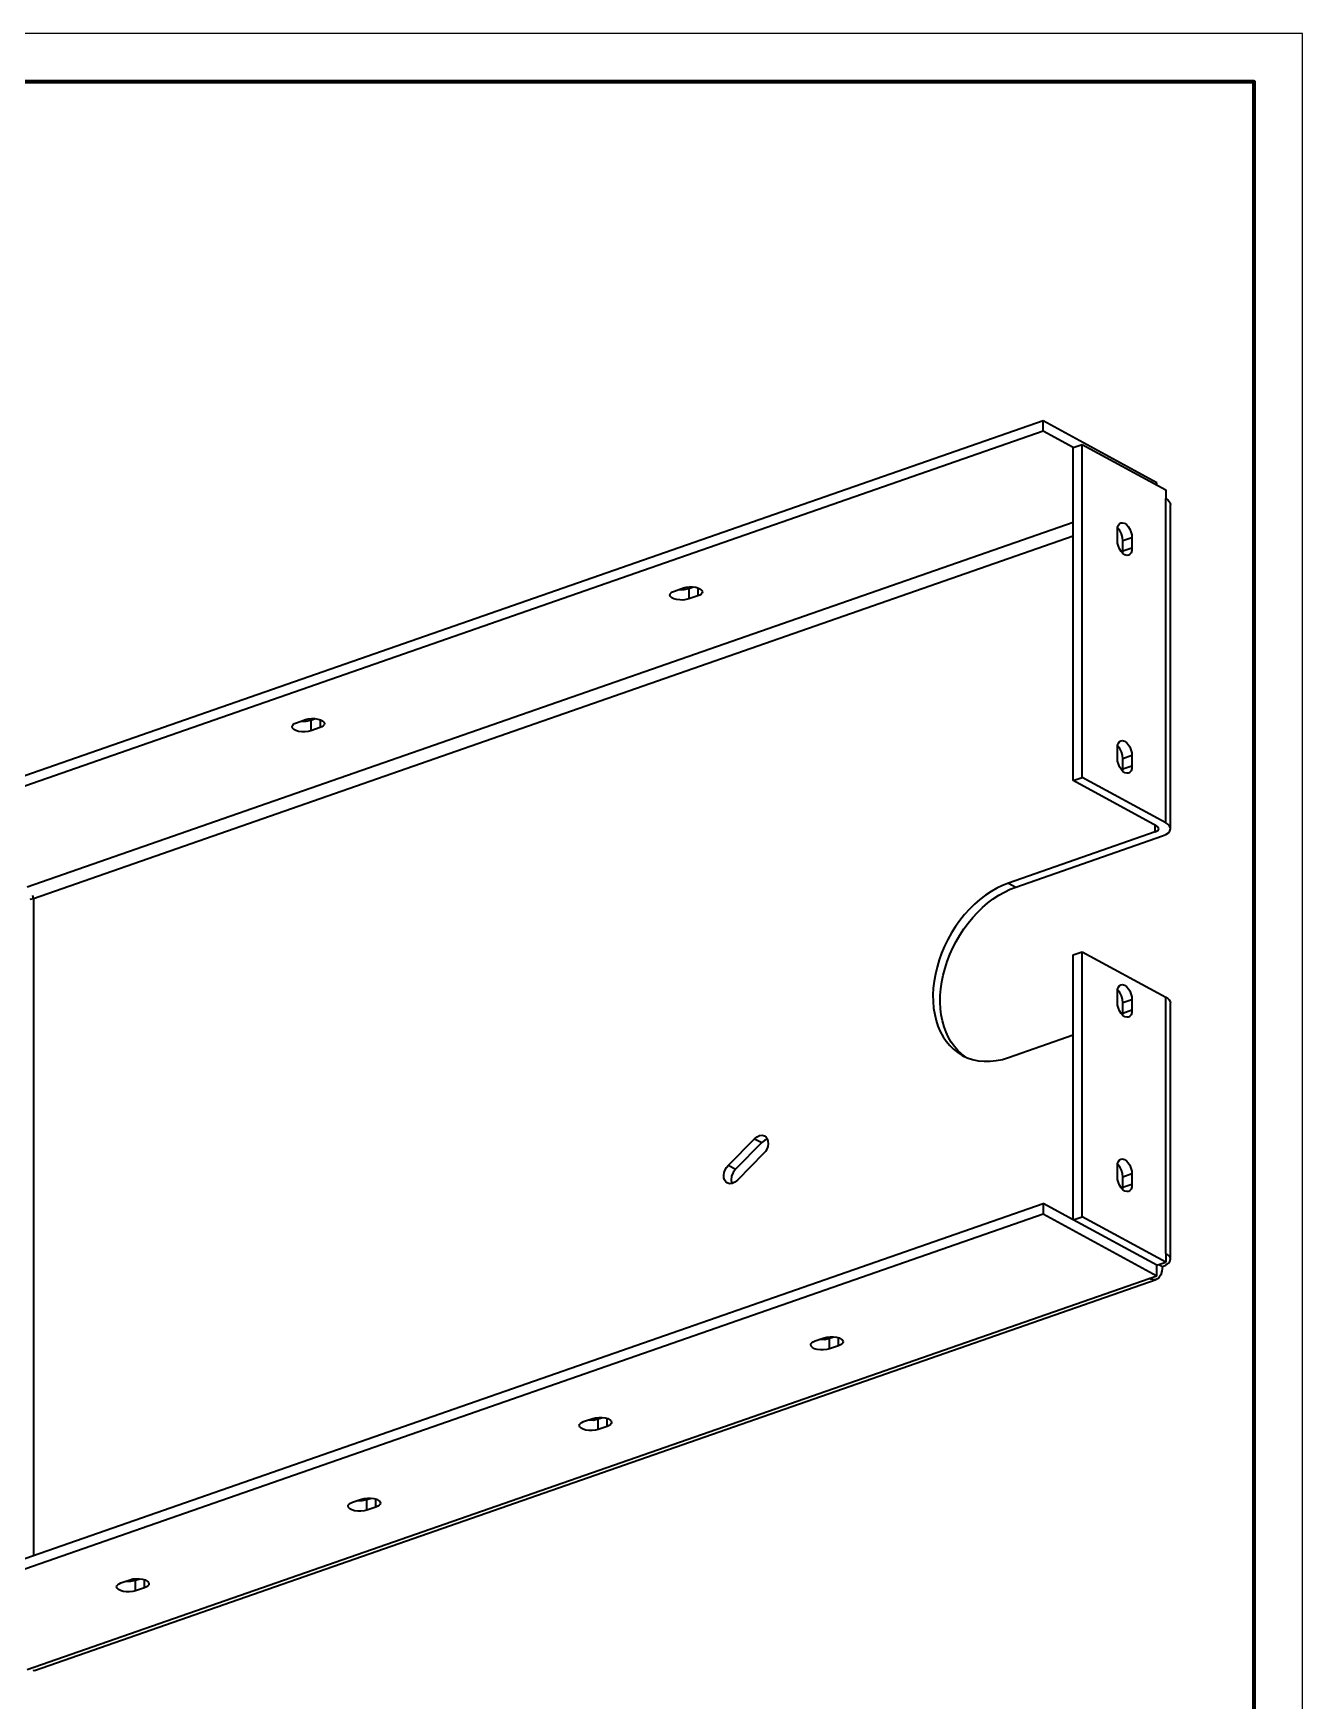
# Model space of a CAD drawing. Header units: millimetres. Extents: x 0 to 420, y 0 to 297.
# Drawn here: x 288.9 to 420, y 124.8 to 297 of the extents above; entities that cross this region are included whole.
import ezdxf

# ---------------------------------------------------------------- set-up
doc = ezdxf.new("R2010")
doc.units = ezdxf.units.MM

msp = doc.modelspace()

# ---------------------------------------------------------------- linework, layer by layer
at = {"color": 1, "lineweight": 35}
for p, q in [((393.18, 257), (275.85, 216.1)), ((393.18, 255.92), (393.18, 257)), ((404.92, 250.6), (393.18, 257)), ((393.18, 255.92), (275.85, 215.02)), ((396.3, 254.22), (393.18, 255.92)), ((396.3, 254.22), (397.24, 254.55)), ((396.3, 219.84), (396.3, 254.22)), ((397.24, 254.55), (405.86, 249.85)), ((397.24, 220.16), (397.24, 254.55)), ((404.92, 250.36), (404.92, 250.6)), ((405.86, 249.85), (405.86, 248.95)), ((405.86, 248.95), (406.07, 248.82)), ((405.86, 215.47), (405.86, 248.95)), ((406.07, 248.82), (406.22, 248.67)), ((406.22, 248.67), (406.31, 248.51)), ((406.31, 248.51), (406.34, 248.35)), ((406.34, 214.87), (406.34, 248.35)), ((288.26, 208.85), (396.3, 246.52)), ((400.96, 246.2), (401.07, 246.36)), ((401.07, 246.36), (401.22, 246.46)), ((401.22, 246.46), (401.4, 246.47)), ((401.4, 246.47), (401.6, 246.41)), ((401.6, 246.41), (401.79, 246.27)), ((401.79, 246.27), (401.98, 246.07)), ((396.3, 245.06), (288.89, 207.61)), ((400.86, 245.73), (400.89, 245.99)), ((400.86, 244.65), (400.86, 245.73)), ((400.89, 244.35), (400.86, 244.65)), ((401.1, 245.66), (400.88, 245.93)), ((400.89, 245.99), (400.96, 246.2)), ((401.27, 245.32), (401.1, 245.66)), ((401.39, 244.95), (401.27, 245.32)), ((401.43, 244.59), (401.39, 244.95)), ((402.36, 244.91), (401.43, 244.59)), ((401.43, 243.51), (401.43, 244.59)), ((401.98, 246.07), (402.14, 245.81)), ((402.14, 245.81), (402.26, 245.52)), ((402.26, 245.52), (402.34, 245.21)), ((402.34, 245.21), (402.36, 244.91)), ((402.36, 244.91), (402.36, 243.83)), ((400.97, 244.05), (400.89, 244.35)), ((401.09, 243.76), (400.97, 244.05)), ((401.25, 243.5), (401.09, 243.76)), ((401.43, 243.29), (401.25, 243.5)), ((401.41, 243.31), (401.43, 243.51)), ((402.36, 243.83), (401.43, 243.51)), ((401.63, 243.15), (401.43, 243.29)), ((401.83, 243.09), (401.63, 243.15)), ((402.01, 243.11), (401.83, 243.09)), ((402.16, 243.2), (402.01, 243.11)), ((402.27, 243.36), (402.16, 243.2)), ((402.34, 243.58), (402.27, 243.36)), ((402.36, 243.83), (402.34, 243.58)), ((354.77, 239.23), (354.92, 239.33)), ((354.92, 239.33), (355.1, 239.41)), ((355.1, 239.41), (356.04, 239.74)), ((355.57, 239.57), (356.12, 239.57)), ((356.04, 239.74), (356.33, 239.81)), ((356.12, 239.57), (356.6, 239.67)), ((356.33, 239.81), (356.66, 239.85)), ((356.6, 239.67), (357.07, 239.84)), ((356.6, 239.67), (356.6, 238.59)), ((356.66, 239.85), (356.99, 239.84)), ((356.99, 239.84), (357.31, 239.8)), ((357.31, 239.8), (357.59, 239.72)), ((357.54, 239.74), (357.54, 238.92)), ((357.59, 239.72), (357.81, 239.61)), ((357.81, 239.61), (357.94, 239.47)), ((357.94, 239.47), (357.99, 239.33)), ((357.99, 239.33), (357.96, 239.21)), ((354.65, 239), (354.68, 239.12)), ((354.7, 238.86), (354.65, 239)), ((354.68, 239.12), (354.77, 239.23)), ((354.84, 238.72), (354.7, 238.86)), ((355.06, 238.61), (354.84, 238.72)), ((355.33, 238.53), (355.06, 238.61)), ((355.65, 238.49), (355.33, 238.53)), ((355.99, 238.48), (355.65, 238.49)), ((356.31, 238.52), (355.99, 238.48)), ((356.6, 238.59), (356.31, 238.52)), ((357.54, 238.92), (356.6, 238.59)), ((357.73, 239), (357.54, 238.92)), ((357.87, 239.1), (357.73, 239)), ((357.96, 239.21), (357.87, 239.1)), ((315.64, 225.51), (315.73, 225.62)), ((315.73, 225.62), (315.87, 225.72)), ((315.87, 225.72), (316.06, 225.8)), ((316.06, 225.8), (317, 226.13)), ((316.53, 225.96), (317.07, 225.96)), ((317, 226.13), (317.29, 226.2)), ((317.07, 225.96), (317.56, 226.06)), ((317.29, 226.2), (317.61, 226.24)), ((317.56, 226.06), (318.03, 226.23)), ((317.56, 226.06), (317.56, 224.98)), ((317.61, 226.24), (317.95, 226.23)), ((317.95, 226.23), (318.27, 226.19)), ((318.27, 226.19), (318.55, 226.11)), ((318.5, 226.13), (318.5, 225.31)), ((318.55, 226.11), (318.76, 226)), ((318.76, 226), (318.9, 225.86)), ((318.92, 225.6), (318.83, 225.49)), ((318.9, 225.86), (318.95, 225.72)), ((318.95, 225.72), (318.92, 225.6)), ((315.61, 225.39), (315.64, 225.51)), ((315.66, 225.25), (315.61, 225.39)), ((315.79, 225.11), (315.66, 225.25)), ((316.01, 225), (315.79, 225.11)), ((316.29, 224.92), (316.01, 225)), ((316.61, 224.88), (316.29, 224.92)), ((316.95, 224.87), (316.61, 224.88)), ((317.27, 224.91), (316.95, 224.87)), ((317.56, 224.98), (317.27, 224.91)), ((318.5, 225.31), (317.56, 224.98)), ((318.69, 225.39), (318.5, 225.31)), ((318.83, 225.49), (318.69, 225.39)), ((400.96, 223.7), (401.07, 223.86)), ((401.07, 223.86), (401.22, 223.95)), ((401.22, 223.95), (401.4, 223.97)), ((401.4, 223.97), (401.6, 223.91)), ((401.6, 223.91), (401.79, 223.77)), ((400.86, 223.23), (400.89, 223.49)), ((400.86, 222.15), (400.86, 223.23)), ((400.89, 221.85), (400.86, 222.15)), ((401.1, 223.16), (400.88, 223.43)), ((400.89, 223.49), (400.96, 223.7)), ((401.27, 222.82), (401.1, 223.16)), ((401.39, 222.45), (401.27, 222.82)), ((401.43, 222.09), (401.39, 222.45)), ((402.36, 222.41), (401.43, 222.09)), ((401.79, 223.77), (401.98, 223.57)), ((401.98, 223.57), (402.14, 223.31)), ((402.14, 223.31), (402.26, 223.02)), ((402.26, 223.02), (402.34, 222.71)), ((402.34, 222.71), (402.36, 222.41)), ((402.36, 222.41), (402.36, 221.33)), ((400.97, 221.55), (400.89, 221.85)), ((401.09, 221.25), (400.97, 221.55)), ((401.25, 221), (401.09, 221.25)), ((401.43, 220.79), (401.25, 221)), ((401.41, 220.81), (401.43, 221.01)), ((401.43, 221.01), (401.43, 222.09)), ((402.36, 221.33), (401.43, 221.01)), ((401.63, 220.65), (401.43, 220.79)), ((401.83, 220.59), (401.63, 220.65)), ((402.01, 220.61), (401.83, 220.59)), ((402.16, 220.7), (402.01, 220.61)), ((402.27, 220.86), (402.16, 220.7)), ((402.34, 221.07), (402.27, 220.86)), ((402.36, 221.33), (402.34, 221.07)), ((396.3, 219.84), (397.24, 220.16)), ((404.92, 215.14), (396.3, 219.84)), ((405.86, 215.47), (397.24, 220.16)), ((404.77, 214.53), (404.77, 215.23)), ((406.07, 215.33), (405.86, 215.47)), ((406.22, 215.19), (406.07, 215.33)), ((404.77, 214.53), (389.62, 209.25)), ((390.37, 208.84), (405.52, 214.12)), ((404.77, 214.53), (405.04, 214.68)), ((405.09, 215.01), (404.92, 215.14)), ((405.04, 214.68), (405.12, 214.77)), ((405.14, 214.87), (405.09, 215.01)), ((405.12, 214.77), (405.14, 214.87)), ((405.52, 214.12), (405.86, 214.27)), ((405.86, 214.27), (406.13, 214.45)), ((406.13, 214.45), (406.29, 214.66)), ((406.31, 215.03), (406.22, 215.19)), ((406.29, 214.66), (406.34, 214.87)), ((406.34, 214.87), (406.31, 215.03)), ((387.82, 208.38), (387.23, 207.99)), ((388.41, 208.72), (387.82, 208.38)), ((389.01, 209.01), (388.41, 208.72)), ((389.62, 209.25), (389.01, 209.01)), ((389.19, 208.33), (389.78, 208.61)), ((389.62, 209.25), (390.37, 208.84)), ((389.78, 208.61), (390.37, 208.84)), ((288.89, 207.61), (288.54, 207.54)), ((288.89, 207.61), (288.84, 207.98)), ((288.89, 207.61), (288.89, 139.82)), ((386.11, 207.07), (385.58, 206.55)), ((386.67, 207.55), (386.11, 207.07)), ((386.42, 206.23), (386.94, 206.73)), ((387.23, 207.99), (386.67, 207.55)), ((386.94, 206.73), (387.48, 207.2)), ((387.48, 207.2), (388.04, 207.62)), ((388.04, 207.62), (388.61, 208)), ((388.61, 208), (389.19, 208.33)), ((384.6, 205.39), (384.15, 204.77)), ((385.08, 205.99), (384.6, 205.39)), ((385.01, 204.51), (385.45, 205.12)), ((385.58, 206.55), (385.08, 205.99)), ((385.45, 205.12), (385.92, 205.69)), ((385.92, 205.69), (386.42, 206.23)), ((383.36, 203.44), (383.01, 202.74)), ((383.74, 204.11), (383.36, 203.44)), ((384.15, 204.77), (383.74, 204.11)), ((383.87, 202.56), (384.21, 203.23)), ((384.21, 203.23), (384.59, 203.88)), ((384.59, 203.88), (385.01, 204.51)), ((382.71, 202.03), (382.45, 201.31)), ((383.01, 202.74), (382.71, 202.03)), ((383.29, 201.17), (383.56, 201.87)), ((383.56, 201.87), (383.87, 202.56)), ((396.3, 201.83), (397.24, 202.16)), ((396.3, 174.47), (396.3, 201.83)), ((397.24, 174.8), (397.24, 202.16)), ((397.24, 202.16), (405.86, 197.47)), ((382.06, 199.86), (381.93, 199.13)), ((382.23, 200.58), (382.06, 199.86)), ((382.45, 201.31), (382.23, 200.58)), ((382.73, 199.04), (382.87, 199.75)), ((382.87, 199.75), (383.06, 200.46)), ((383.06, 200.46), (383.29, 201.17)), ((381.85, 198.41), (381.81, 197.7)), ((381.93, 199.13), (381.85, 198.41)), ((382.57, 197.64), (382.63, 198.33)), ((382.63, 198.33), (382.73, 199.04)), ((400.86, 198.03), (400.89, 198.29)), ((400.86, 196.95), (400.86, 198.03)), ((401.1, 197.96), (400.88, 198.22)), ((400.89, 198.29), (400.96, 198.5)), ((400.96, 198.5), (401.07, 198.66)), ((401.07, 198.66), (401.22, 198.75)), ((401.22, 198.75), (401.4, 198.77)), ((401.4, 198.77), (401.6, 198.71)), ((401.6, 198.71), (401.79, 198.57)), ((401.79, 198.57), (401.98, 198.36)), ((401.98, 198.36), (402.14, 198.11)), ((402.14, 198.11), (402.26, 197.81)), ((381.81, 197.7), (381.82, 197.01)), ((381.82, 197.01), (381.88, 196.33)), ((381.88, 196.33), (381.99, 195.68)), ((382.56, 196.95), (382.57, 197.64)), ((382.59, 196.28), (382.56, 196.95)), ((382.67, 195.64), (382.59, 196.28)), ((400.89, 196.65), (400.86, 196.95)), ((400.97, 196.34), (400.89, 196.65)), ((401.09, 196.05), (400.97, 196.34)), ((401.27, 197.62), (401.1, 197.96)), ((401.39, 197.25), (401.27, 197.62)), ((401.43, 196.88), (401.39, 197.25)), ((402.36, 197.21), (401.43, 196.88)), ((401.43, 195.8), (401.43, 196.88)), ((402.26, 197.81), (402.34, 197.51)), ((402.34, 197.51), (402.36, 197.21)), ((402.36, 197.21), (402.36, 196.13)), ((405.86, 197.47), (406.07, 197.33)), ((405.86, 171), (405.86, 197.47)), ((406.07, 197.33), (406.22, 197.18)), ((406.22, 197.18), (406.31, 197.03)), ((406.31, 197.03), (406.34, 196.87)), ((406.34, 170.4), (406.34, 196.87)), ((381.99, 195.68), (382.14, 195.06)), ((382.14, 195.06), (382.33, 194.46)), ((382.79, 195.01), (382.67, 195.64)), ((382.96, 194.41), (382.79, 195.01)), ((401.25, 195.79), (401.09, 196.05)), ((401.43, 195.59), (401.25, 195.79)), ((401.41, 195.61), (401.43, 195.8)), ((402.36, 196.13), (401.43, 195.8)), ((401.63, 195.45), (401.43, 195.59)), ((401.83, 195.39), (401.63, 195.45)), ((402.01, 195.41), (401.83, 195.39)), ((402.16, 195.5), (402.01, 195.41)), ((402.27, 195.66), (402.16, 195.5)), ((402.34, 195.87), (402.27, 195.66)), ((402.36, 196.13), (402.34, 195.87)), ((382.33, 194.46), (382.57, 193.91)), ((382.57, 193.91), (382.86, 193.39)), ((382.86, 193.39), (383.18, 192.91)), ((383.17, 193.85), (382.96, 194.41)), ((383.41, 193.32), (383.17, 193.85)), ((383.18, 192.91), (383.54, 192.48)), ((383.7, 192.83), (383.41, 193.32)), ((389.62, 191.25), (396.3, 193.58)), ((383.54, 192.48), (383.94, 192.09)), ((384.03, 192.37), (383.7, 192.83)), ((383.94, 192.09), (384.37, 191.75)), ((384.39, 191.96), (384.03, 192.37)), ((384.37, 191.75), (384.84, 191.46)), ((384.79, 191.6), (384.39, 191.96)), ((385.22, 191.28), (384.79, 191.6)), ((384.84, 191.46), (385.36, 191.22)), ((385.36, 191.22), (385.91, 191.03)), ((388.98, 191.05), (389.62, 191.25)), ((385.91, 191.03), (386.49, 190.91)), ((386.49, 190.91), (387.09, 190.85)), ((387.09, 190.85), (387.71, 190.85)), ((387.71, 190.85), (388.34, 190.92)), ((388.34, 190.92), (388.98, 191.05)), ((360.68, 180.11), (363.38, 182.85)), ((363.38, 182.85), (363.64, 183.06)), ((363.38, 182.85), (364.13, 182.45)), ((363.64, 183.06), (363.91, 183.18)), ((363.91, 183.18), (364.18, 183.21)), ((364.42, 182.67), (364.13, 182.45)), ((364.18, 183.21), (364.42, 183.14)), ((364.42, 183.14), (364.59, 183.01)), ((364.72, 182.79), (364.42, 182.67)), ((364.59, 183.01), (364.71, 182.82)), ((364.71, 182.82), (364.77, 182.59)), ((364.77, 182.59), (364.79, 182.34)), ((364.13, 182.45), (361.43, 179.7)), ((364.32, 181.31), (361.61, 178.57)), ((364.5, 181.53), (364.32, 181.31)), ((364.65, 181.79), (364.5, 181.53)), ((364.74, 182.06), (364.65, 181.79)), ((364.79, 182.34), (364.74, 182.06)), ((360.21, 179.09), (360.25, 179.36)), ((360.22, 178.83), (360.21, 179.09)), ((360.25, 179.36), (360.35, 179.63)), ((360.35, 179.63), (360.49, 179.89)), ((360.49, 179.89), (360.68, 180.11)), ((360.68, 180.11), (361.43, 179.7)), ((361.17, 179.37), (361.01, 178.98)), ((361.43, 179.7), (361.17, 179.37)), ((400.86, 180.03), (400.89, 180.28)), ((400.86, 178.95), (400.86, 180.03)), ((401.1, 179.96), (400.88, 180.22)), ((400.89, 180.28), (400.96, 180.5)), ((400.96, 180.5), (401.07, 180.66)), ((401.07, 180.66), (401.22, 180.75)), ((401.27, 179.62), (401.1, 179.96)), ((401.22, 180.75), (401.4, 180.77)), ((401.39, 179.25), (401.27, 179.62)), ((401.43, 178.88), (401.39, 179.25)), ((401.4, 180.77), (401.6, 180.71)), ((402.36, 179.21), (401.43, 178.88)), ((401.6, 180.71), (401.79, 180.57)), ((401.79, 180.57), (401.98, 180.36)), ((401.98, 180.36), (402.14, 180.11)), ((402.14, 180.11), (402.26, 179.81)), ((402.26, 179.81), (402.34, 179.51)), ((402.34, 179.51), (402.36, 179.21)), ((402.36, 179.21), (402.36, 178.13)), ((360.29, 178.6), (360.22, 178.83)), ((360.41, 178.41), (360.29, 178.6)), ((360.57, 178.29), (360.41, 178.41)), ((360.81, 178.21), (360.57, 178.29)), ((361.08, 178.24), (360.81, 178.21)), ((361.01, 178.98), (360.96, 178.58)), ((360.96, 178.58), (361.03, 178.23)), ((361.36, 178.36), (361.08, 178.24)), ((361.61, 178.57), (361.36, 178.36)), ((400.89, 178.65), (400.86, 178.95)), ((400.97, 178.34), (400.89, 178.65)), ((401.09, 178.05), (400.97, 178.34)), ((401.25, 177.79), (401.09, 178.05)), ((401.43, 177.59), (401.25, 177.79)), ((401.41, 177.61), (401.43, 177.8)), ((401.43, 177.8), (401.43, 178.88)), ((402.36, 178.13), (401.43, 177.8)), ((401.63, 177.45), (401.43, 177.59)), ((401.83, 177.39), (401.63, 177.45)), ((402.01, 177.4), (401.83, 177.39)), ((402.16, 177.5), (402.01, 177.4)), ((402.27, 177.66), (402.16, 177.5)), ((402.34, 177.87), (402.27, 177.66)), ((402.36, 178.13), (402.34, 177.87)), ((275.85, 135.27), (393.18, 176.17)), ((393.18, 176.17), (393.18, 175.09)), ((396.3, 174.47), (393.18, 176.17)), ((275.85, 134.19), (393.18, 175.09)), ((393.18, 175.09), (404.92, 168.7)), ((396.3, 174.47), (397.24, 174.8)), ((404.92, 169.78), (396.3, 174.47)), ((404.92, 169.78), (396.3, 174.47)), ((405.86, 170.1), (397.24, 174.8)), ((405.86, 171), (405.86, 170.1)), ((406.07, 170.87), (405.86, 171)), ((406.22, 170.72), (406.07, 170.87)), ((406.31, 170.57), (406.22, 170.72)), ((406.34, 170.4), (406.31, 170.57)), ((404.92, 169.78), (405.86, 170.1)), ((404.92, 168.7), (404.92, 169.78)), ((405.34, 168.79), (405.14, 168.5)), ((405.15, 169.86), (405.52, 169.66)), ((405.47, 169.18), (405.34, 168.79)), ((405.52, 169.66), (405.47, 169.18)), ((405.52, 169.66), (405.86, 169.81)), ((405.86, 169.81), (406.13, 169.99)), ((406.13, 169.99), (406.29, 170.19)), ((406.29, 170.19), (406.34, 170.4)), ((288.26, 128.03), (404.14, 168.42)), ((288.99, 127.93), (404.87, 168.33)), ((404.14, 168.42), (404.92, 168.7)), ((404.33, 168.34), (404.14, 168.42)), ((404.52, 168.3), (404.33, 168.34)), ((404.7, 168.29), (404.52, 168.3)), ((404.87, 168.33), (404.7, 168.29)), ((405.01, 168.4), (404.87, 168.33)), ((405.14, 168.5), (405.01, 168.4)), ((369.3, 161.79), (369.44, 161.89)), ((369.44, 161.89), (369.63, 161.97)), ((369.63, 161.97), (370.57, 162.3)), ((370.1, 162.14), (370.64, 162.13)), ((370.57, 162.3), (370.85, 162.37)), ((370.64, 162.13), (371.13, 162.24)), ((370.85, 162.37), (371.18, 162.41)), ((371.13, 162.24), (371.6, 162.4)), ((371.13, 161.16), (371.13, 162.24)), ((371.18, 162.41), (371.52, 162.41)), ((371.52, 162.41), (371.84, 162.36)), ((371.84, 162.36), (372.11, 162.28)), ((372.07, 161.48), (372.07, 162.3)), ((372.11, 162.28), (372.33, 162.17)), ((372.33, 162.17), (372.47, 162.04)), ((372.47, 162.04), (372.52, 161.89)), ((372.52, 161.89), (372.49, 161.78)), ((369.18, 161.57), (369.21, 161.68)), ((369.23, 161.42), (369.18, 161.57)), ((369.21, 161.68), (369.3, 161.79)), ((369.36, 161.29), (369.23, 161.42)), ((369.58, 161.17), (369.36, 161.29)), ((369.86, 161.09), (369.58, 161.17)), ((370.18, 161.05), (369.86, 161.09)), ((370.51, 161.05), (370.18, 161.05)), ((370.84, 161.08), (370.51, 161.05)), ((371.13, 161.16), (370.84, 161.08)), ((372.07, 161.48), (371.13, 161.16)), ((372.25, 161.57), (372.07, 161.48)), ((372.4, 161.67), (372.25, 161.57)), ((372.49, 161.78), (372.4, 161.67)), ((345.28, 153.24), (345.31, 153.35)), ((345.31, 153.35), (345.4, 153.46)), ((345.4, 153.46), (345.54, 153.56)), ((345.54, 153.56), (345.73, 153.64)), ((345.73, 153.64), (346.67, 153.97)), ((346.2, 153.81), (346.74, 153.8)), ((346.67, 153.97), (346.96, 154.04)), ((346.74, 153.8), (347.23, 153.91)), ((346.96, 154.04), (347.29, 154.08)), ((347.23, 153.91), (347.7, 154.07)), ((347.23, 152.83), (347.23, 153.91)), ((347.29, 154.08), (347.62, 154.08)), ((347.62, 154.08), (347.94, 154.03)), ((347.94, 154.03), (348.22, 153.95)), ((348.17, 153.15), (348.17, 153.97)), ((348.36, 153.24), (348.17, 153.15)), ((348.22, 153.95), (348.44, 153.84)), ((348.5, 153.34), (348.36, 153.24)), ((348.44, 153.84), (348.57, 153.71)), ((348.59, 153.45), (348.5, 153.34)), ((348.57, 153.71), (348.62, 153.56)), ((348.62, 153.56), (348.59, 153.45)), ((345.33, 153.09), (345.28, 153.24)), ((345.47, 152.96), (345.33, 153.09)), ((345.68, 152.85), (345.47, 152.96)), ((345.96, 152.76), (345.68, 152.85)), ((346.28, 152.72), (345.96, 152.76)), ((346.62, 152.72), (346.28, 152.72)), ((346.94, 152.75), (346.62, 152.72)), ((347.23, 152.83), (346.94, 152.75)), ((348.17, 153.15), (347.23, 152.83)), ((321.39, 144.91), (321.42, 145.02)), ((321.44, 144.76), (321.39, 144.91)), ((321.42, 145.02), (321.51, 145.13)), ((321.57, 144.63), (321.44, 144.76)), ((321.51, 145.13), (321.65, 145.23)), ((321.65, 145.23), (321.84, 145.31)), ((321.84, 145.31), (322.78, 145.64)), ((322.31, 145.48), (322.85, 145.48)), ((322.78, 145.64), (323.07, 145.71)), ((322.85, 145.48), (323.34, 145.58)), ((323.07, 145.71), (323.39, 145.75)), ((323.34, 145.58), (323.81, 145.74)), ((323.34, 144.5), (323.34, 145.58)), ((324.28, 144.82), (323.34, 144.5)), ((323.39, 145.75), (323.73, 145.75)), ((323.73, 145.75), (324.05, 145.7)), ((324.05, 145.7), (324.33, 145.62)), ((324.28, 144.82), (324.28, 145.64)), ((324.47, 144.91), (324.28, 144.82)), ((324.33, 145.62), (324.54, 145.51)), ((324.61, 145.01), (324.47, 144.91)), ((324.54, 145.51), (324.68, 145.38)), ((324.7, 145.12), (324.61, 145.01)), ((324.68, 145.38), (324.73, 145.23)), ((324.73, 145.23), (324.7, 145.12)), ((321.79, 144.52), (321.57, 144.63)), ((322.07, 144.43), (321.79, 144.52)), ((322.39, 144.39), (322.07, 144.43)), ((322.72, 144.39), (322.39, 144.39)), ((323.05, 144.42), (322.72, 144.39)), ((323.34, 144.5), (323.05, 144.42)), ((297.49, 136.58), (297.52, 136.69)), ((297.54, 136.43), (297.49, 136.58)), ((297.52, 136.69), (297.61, 136.8)), ((297.68, 136.3), (297.54, 136.43)), ((297.61, 136.8), (297.76, 136.9)), ((297.9, 136.19), (297.68, 136.3)), ((297.76, 136.9), (297.94, 136.98)), ((298.17, 136.1), (297.9, 136.19)), ((297.94, 136.98), (298.88, 137.31)), ((298.49, 136.06), (298.17, 136.1)), ((298.41, 137.15), (298.96, 137.15)), ((298.83, 136.06), (298.49, 136.06)), ((299.16, 136.09), (298.83, 136.06)), ((298.88, 137.31), (299.17, 137.39)), ((298.96, 137.15), (299.44, 137.25)), ((299.44, 136.17), (299.16, 136.09)), ((299.17, 137.39), (299.5, 137.42)), ((299.44, 137.25), (299.91, 137.41)), ((299.44, 136.17), (299.44, 137.25)), ((300.38, 136.49), (299.44, 136.17)), ((299.5, 137.42), (299.83, 137.42)), ((299.83, 137.42), (300.15, 137.37)), ((300.15, 137.37), (300.43, 137.29)), ((300.38, 136.49), (300.38, 137.31)), ((300.57, 136.58), (300.38, 136.49)), ((300.43, 137.29), (300.65, 137.18)), ((300.71, 136.68), (300.57, 136.58)), ((300.65, 137.18), (300.78, 137.05)), ((300.8, 136.79), (300.71, 136.68)), ((300.78, 137.05), (300.83, 136.9)), ((300.83, 136.9), (300.8, 136.79)), ((288.99, 127.93), (288.82, 127.89))]:
    msp.add_line(p, q, dxfattribs=at)
at = {"color": 7, "lineweight": 25}
msp.add_lwpolyline([(0, 0), (420, 0), (420, 297), (0, 297)], close=True, dxfattribs=at)
at = {"color": 7, "lineweight": 70}
msp.add_lwpolyline([(20, 5), (415, 5), (415, 292), (20, 292)], close=True, dxfattribs=at)

doc.saveas('drawing.dxf')
